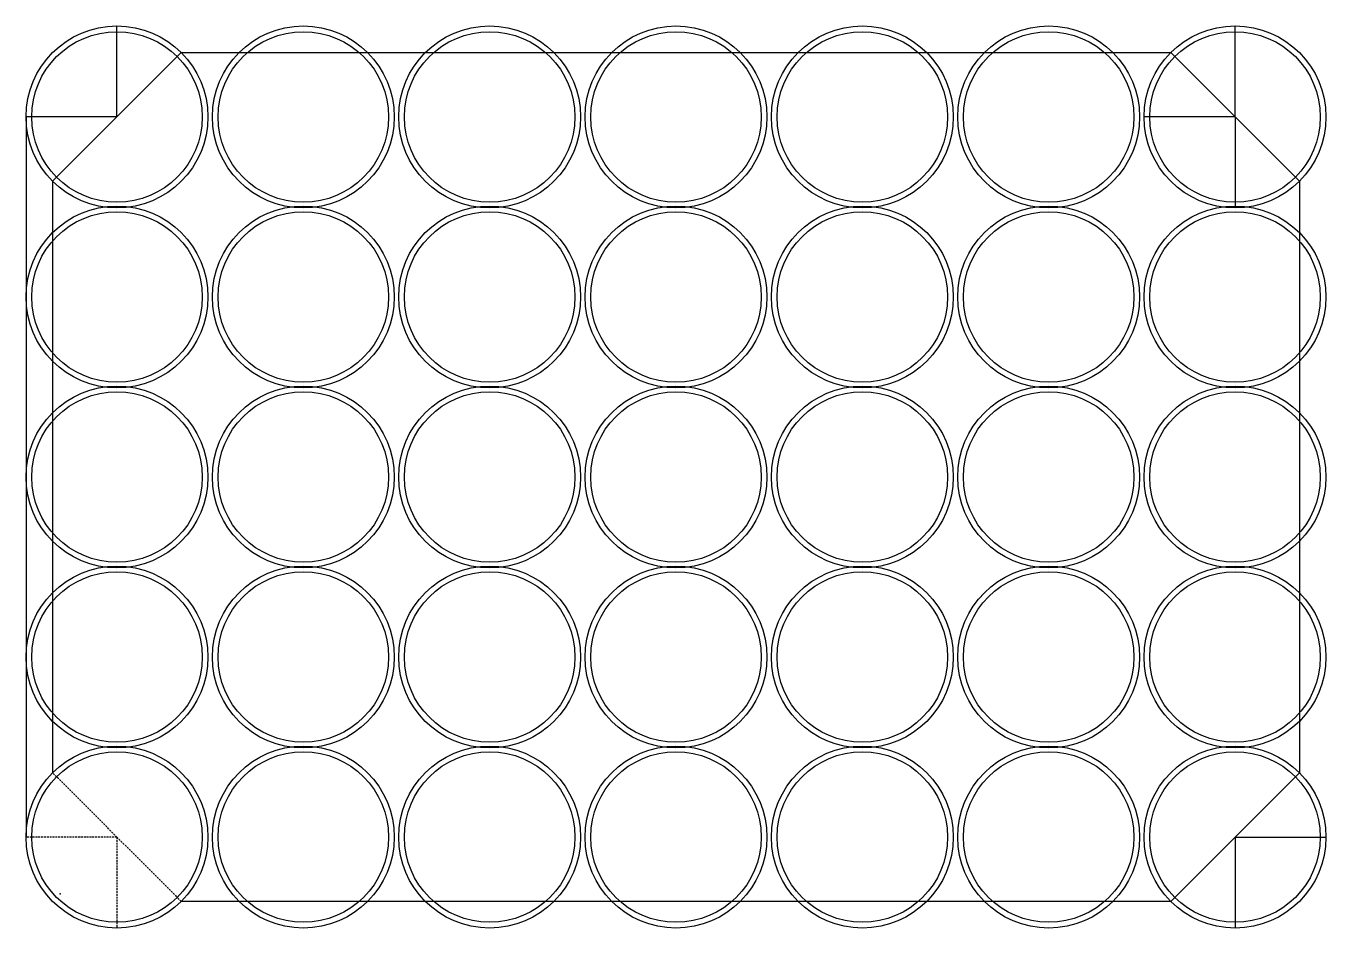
# Model space of a CAD drawing. Header units: millimetres. Extents: x -9 to 334, y -9 to 229.
import ezdxf

# ---------------------------------------------------------------- set-up
doc = ezdxf.new("R2010")
doc.units = ezdxf.units.MM
doc.linetypes.add('DASHED', pattern=[0.75, 0.5, -0.25])
doc.layers.get('0').update_dxf_attribs({"linetype": 'CONTINUOUS'})

msp = doc.modelspace()

# ---------------------------------------------------------------- linework, layer by layer
for p, q in [((15, 205), (15, 229)), ((310, 205), (310, 229)), ((15, 205), (30.91, 220.91)), ((30.91, 220.91), (31.97, 221.97)), ((31.97, 221.97), (293.03, 221.97)), ((294.09, 220.91), (293.03, 221.97)), ((310, 205), (294.09, 220.91)), ((15, 205), (-9, 205)), ((-9, 205), (-9, 15)), ((15, 205), (-1.97, 188.03)), ((310, 205), (286, 205)), ((310, 205), (325.91, 189.09)), ((310, 205), (310, 181)), ((325.91, 189.09), (326.97, 188.03)), ((-1.97, 188.03), (-1.97, 31.97)), ((326.97, 188.03), (326.97, 31.97)), ((310, 15), (325.91, 30.91)), ((325.91, 30.91), (326.97, 31.97)), ((310, 15), (294.09, -0.91)), ((310, 15), (310, -9)), ((310, 15), (334, 15)), ((293.03, -1.97), (31.97, -1.97)), ((294.09, -0.91), (293.03, -1.97))]:
    msp.add_line(p, q)
at = {"linetype": 'DASHED'}
for p, q in [((15, 15), (-1.97, 31.97)), ((15, 15), (-9, 15)), ((15, 15), (15, -9)), ((15, 15), (30.91, -0.91)), ((31.97, -1.97), (30.91, -0.91))]:
    msp.add_line(p, q, dxfattribs=at)
for centre, radius in [((15, 205), 24), ((15, 205), 22.5), ((64.17, 205), 24), ((64.17, 205), 22.5), ((113.33, 205), 24), ((113.33, 205), 22.5), ((162.5, 205), 24), ((162.5, 205), 22.5), ((211.67, 205), 24), ((211.67, 205), 22.5), ((260.83, 205), 24), ((260.83, 205), 22.5), ((310, 205), 24), ((310, 205), 22.5), ((15, 157.5), 24), ((15, 157.5), 22.5), ((64.17, 157.5), 24), ((64.17, 157.5), 22.5), ((113.33, 157.5), 24), ((113.33, 157.5), 22.5), ((162.5, 157.5), 24), ((162.5, 157.5), 22.5), ((211.67, 157.5), 24), ((211.67, 157.5), 22.5), ((260.83, 157.5), 24), ((260.83, 157.5), 22.5), ((310, 157.5), 24), ((310, 157.5), 22.5), ((15, 110), 24), ((64.17, 110), 24), ((113.33, 110), 24), ((162.5, 110), 24), ((211.67, 110), 24), ((260.83, 110), 24), ((310, 110), 24), ((15, 110), 22.5), ((64.17, 110), 22.5), ((113.33, 110), 22.5), ((162.5, 110), 22.5), ((211.67, 110), 22.5), ((260.83, 110), 22.5), ((310, 110), 22.5), ((15, 62.5), 24), ((64.17, 62.5), 24), ((113.33, 62.5), 24), ((162.5, 62.5), 24), ((211.67, 62.5), 24), ((260.83, 62.5), 24), ((310, 62.5), 24), ((15, 62.5), 22.5), ((64.17, 62.5), 22.5), ((113.33, 62.5), 22.5), ((162.5, 62.5), 22.5), ((211.67, 62.5), 22.5), ((260.83, 62.5), 22.5), ((310, 62.5), 22.5), ((15, 15), 24), ((64.17, 15), 24), ((113.33, 15), 24), ((162.5, 15), 24), ((211.67, 15), 24), ((260.83, 15), 24), ((310, 15), 24), ((15, 15), 22.5), ((64.17, 15), 22.5), ((113.33, 15), 22.5), ((162.5, 15), 22.5), ((211.67, 15), 22.5), ((260.83, 15), 22.5), ((310, 15), 22.5)]:
    msp.add_circle(centre, radius)
msp.add_point((0, 0))

doc.saveas('drawing.dxf')
